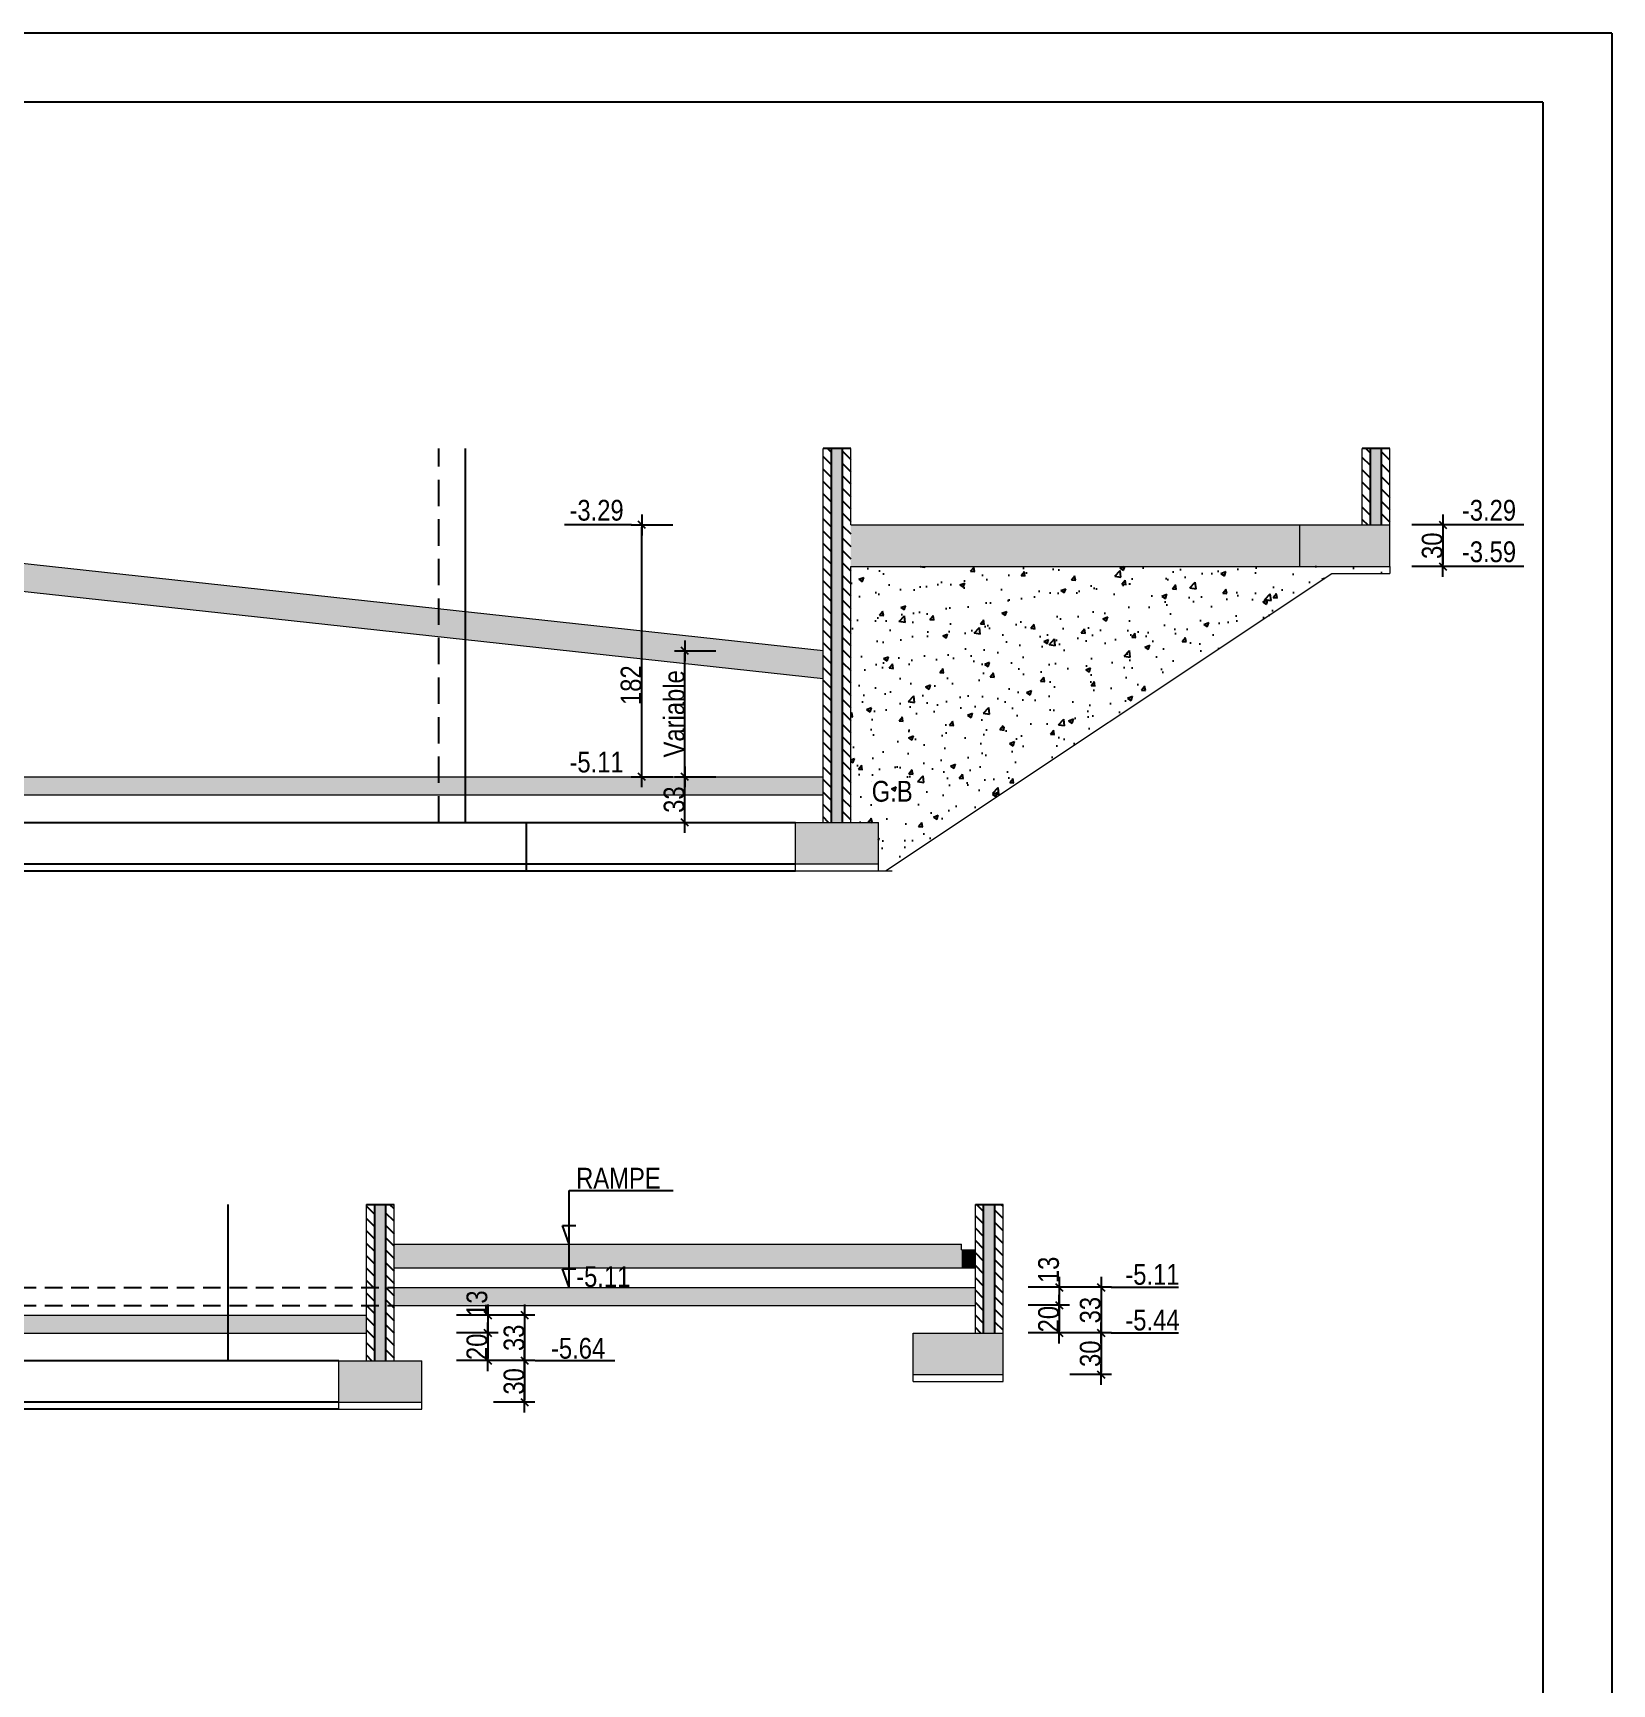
# Model space of a CAD drawing. Header units: centimetres. Extents: x -4990 to 114398, y -61489 to -12305.
# Drawn here: x 60097 to 61238, y -18008 to -16814 of the extents above; entities that cross this region are included whole.
import ezdxf

# ---------------------------------------------------------------- set-up
doc = ezdxf.new("R2010")
doc.units = ezdxf.units.CM
doc.header["$LTSCALE"] = 0.5
doc.linetypes.add('CACHEX2', pattern=[19.05, 12.7, -6.35])
doc.layers.get('0').update_dxf_attribs({"linetype": 'CONTINUOUS'})
doc.layers.get('DEFPOINTS').update_dxf_attribs({"linetype": 'CONTINUOUS'})
for name, color, linetype in [('01_cote_gen', 4, 'CONTINUOUS'), ('01_linteaux', 2, 'CONTINUOUS'), ('01_poch_murs', 253, 'CONTINUOUS'), ('01_texte', 230, 'CONTINUOUS'), ('AA_COTES', 2, 'CONTINUOUS')]:
    doc.layers.add(name, color=color, linetype=linetype)
doc.layers.add('01_murs_coup', color=5, linetype='CONTINUOUS', lineweight=60)
doc.styles.add('ARIAL NA', font='ARIALN.TTF')
doc.styles.add('STYLE2', font='ARIALN.TTF')
doc.dimstyles.new('JB50', dxfattribs={"dimscale": 0.1, "dimtxt": 150, "dimasz": 15, "dimexe": 0.1, "dimexo": 0.1, "dimgap": 0.09, "dimtad": 1, "dimdec": 1, "dimdsep": 46, "dimtxsty": 'STYLE2', "dimblk1": 'BOND_G', "dimblk2": 'BOND_D', "dimsah": 1, "dimcen": 1.5, "dimdle": 0.01, "dimse1": 1, "dimse2": 1, "dimclrd": 4, "dimclre": 2, "dimclrt": 6, "dimazin": 2, "dimtfac": 2.333333, "dimtdec": 1, "dimtix": 1, "dimtmove": 2, "dimatfit": 3, "dimldrblk": 'BOND_G', "dimfxl": 1, "dimtolj": 1, "dimtzin": 0, "dimarcsym": 0})

# ---------------------------------------------------------------- blocks, each defined once
blk = doc.blocks.new('BOND_G')
at = {"layer": 'AA_COTES', "color": 0}
for p, q in [((0, -5), (0, 15)), ((5, 0), (-5, 0)), ((1.77, 1.77), (-1.77, -1.77))]:
    blk.add_line(p, q, dxfattribs=at)
blk = doc.blocks.new('BOND_D')
at = {"layer": 'AA_COTES', "color": 0}
for p, q in [((5, 0), (-5, 0)), ((-1.77, -1.77), (1.77, 1.77)), ((0, 5), (0, -15))]:
    blk.add_line(p, q, dxfattribs=at)
blk = doc.blocks.new('*D1493')
at = {"layer": '01_cote_gen', "color": 4, "lineweight": -2, "transparency": 16777216}
blk.add_line((60567.9, -17383.5), (60567.9, -17353.5), dxfattribs=at)
at = {"layer": 'DEFPOINTS', "color": 0, "transparency": 16777216}
for p in [(60567.9, -17352), (60615.3, -17352), (60615.3, -17385)]:
    blk.add_point(p, dxfattribs=at)
at = {"layer": '01_cote_gen', "color": 4, "lineweight": -2, "transparency": 16777216, "xscale": 1.5, "yscale": 1.5, "zscale": 1.5}
for name, p, rotation in [('BOND_D', (60567.9, -17352), 90), ('BOND_G', (60567.9, -17385), 270)]:
    blk.add_blockref(name, p, dxfattribs=dict(at, rotation=rotation))
at = {"layer": '01_cote_gen', "color": 6, "transparency": 16777216, "insert": (60560.3, -17368.5), "char_height": 15, "attachment_point": 5, "rotation": 90, "style": 'STYLE2'}
blk.add_mtext('\\A1;33', dxfattribs=at)
blk = doc.blocks.new('*D1494')
at = {"layer": '01_cote_gen', "color": 4, "lineweight": -2, "transparency": 16777216}
blk.add_line((60536.8, -17350.5), (60536.8, -17171.5), dxfattribs=at)
at = {"layer": 'DEFPOINTS', "color": 0, "transparency": 16777216}
for p in [(60536.8, -17170), (60685.3, -17170), (60587.9, -17352)]:
    blk.add_point(p, dxfattribs=at)
at = {"layer": '01_cote_gen', "color": 4, "lineweight": -2, "transparency": 16777216, "xscale": 1.5, "yscale": 1.5, "zscale": 1.5}
for name, p, rotation in [('BOND_D', (60536.8, -17170), 90), ('BOND_G', (60536.8, -17352), 270)]:
    blk.add_blockref(name, p, dxfattribs=dict(at, rotation=rotation))
at = {"layer": '01_cote_gen', "color": 6, "transparency": 16777216, "insert": (60529.2, -17285.8), "char_height": 15, "attachment_point": 5, "rotation": 90, "style": 'STYLE2'}
blk.add_mtext('\\A1;182', dxfattribs=at)
blk = doc.blocks.new('*D1495')
at = {"layer": '01_cote_gen', "color": 4, "lineweight": -2, "transparency": 16777216}
blk.add_line((60567.9, -17350.5), (60567.9, -17262.5), dxfattribs=at)
at = {"layer": 'DEFPOINTS', "color": 0, "transparency": 16777216}
for p in [(60567.9, -17261), (60667.9, -17261), (60667.9, -17352)]:
    blk.add_point(p, dxfattribs=at)
at = {"layer": '01_cote_gen', "color": 4, "lineweight": -2, "transparency": 16777216, "xscale": 1.5, "yscale": 1.5, "zscale": 1.5}
for name, p, rotation in [('BOND_D', (60567.9, -17261), 90), ('BOND_G', (60567.9, -17352), 270)]:
    blk.add_blockref(name, p, dxfattribs=dict(at, rotation=rotation))
at = {"layer": '01_cote_gen', "color": 6, "transparency": 16777216, "insert": (60560.3, -17306.5), "char_height": 15, "attachment_point": 5, "rotation": 90, "style": 'STYLE2'}
blk.add_mtext('\\A1;Variable', dxfattribs=at)
blk = doc.blocks.new('*D1496')
at = {"layer": '01_cote_gen', "color": 4, "lineweight": -2, "transparency": 16777216}
blk.add_line((61115.7, -17171.5), (61115.7, -17198.5), dxfattribs=at)
at = {"layer": 'DEFPOINTS', "color": 0, "transparency": 16777216}
for p in [(61057.9, -17170), (61057.9, -17200), (61115.7, -17200)]:
    blk.add_point(p, dxfattribs=at)
at = {"layer": '01_cote_gen', "color": 4, "lineweight": -2, "transparency": 16777216, "xscale": 1.5, "yscale": 1.5, "zscale": 1.5}
for name, p, rotation in [('BOND_G', (61115.7, -17170), 90), ('BOND_D', (61115.7, -17200), 270)]:
    blk.add_blockref(name, p, dxfattribs=dict(at, rotation=rotation))
at = {"layer": '01_cote_gen', "color": 6, "transparency": 16777216, "insert": (61108.1, -17185), "char_height": 15, "attachment_point": 5, "rotation": 90, "style": 'STYLE2'}
blk.add_mtext('\\A1;30', dxfattribs=at)
blk = doc.blocks.new('*D1542')
at = {"layer": '01_cote_gen', "color": 4, "lineweight": -2, "transparency": 16777216}
blk.add_line((60868.7, -17722.5), (60868.7, -17752.5), dxfattribs=at)
at = {"layer": 'DEFPOINTS', "color": 0, "transparency": 16777216}
for p in [(60777.9, -17721), (60777.9, -17754), (60868.7, -17754)]:
    blk.add_point(p, dxfattribs=at)
at = {"layer": '01_cote_gen', "color": 4, "lineweight": -2, "transparency": 16777216, "xscale": 1.5, "yscale": 1.5, "zscale": 1.5}
for name, p, rotation in [('BOND_G', (60868.7, -17721), 90), ('BOND_D', (60868.7, -17754), 270)]:
    blk.add_blockref(name, p, dxfattribs=dict(at, rotation=rotation))
at = {"layer": '01_cote_gen', "color": 6, "transparency": 16777216, "insert": (60861, -17737.5), "char_height": 15, "attachment_point": 5, "rotation": 90, "style": 'STYLE2'}
blk.add_mtext('\\A1;33', dxfattribs=at)
blk = doc.blocks.new('*D1543')
at = {"layer": '01_cote_gen', "color": 4, "lineweight": -2, "transparency": 16777216}
blk.add_line((60838.5, -17735.5), (60838.5, -17752.5), dxfattribs=at)
at = {"layer": 'DEFPOINTS', "color": 0, "transparency": 16777216}
for p in [(60769.3, -17734), (60769.3, -17754), (60838.5, -17754)]:
    blk.add_point(p, dxfattribs=at)
at = {"layer": '01_cote_gen', "color": 4, "lineweight": -2, "transparency": 16777216, "xscale": 1.5, "yscale": 1.5, "zscale": 1.5}
for name, p, rotation in [('BOND_G', (60838.5, -17734), 90), ('BOND_D', (60838.5, -17754), 270)]:
    blk.add_blockref(name, p, dxfattribs=dict(at, rotation=rotation))
at = {"layer": '01_cote_gen', "color": 6, "transparency": 16777216, "insert": (60830.9, -17744), "char_height": 15, "attachment_point": 5, "rotation": 90, "style": 'STYLE2'}
blk.add_mtext('\\A1;20', dxfattribs=at)
blk = doc.blocks.new('*D1544')
at = {"layer": '01_cote_gen', "color": 4, "lineweight": -2, "transparency": 16777216}
blk.add_line((60838.5, -17722.5), (60838.5, -17732.5), dxfattribs=at)
at = {"layer": 'DEFPOINTS', "color": 0, "transparency": 16777216}
for p in [(60846.2, -17721), (60838.5, -17734), (60846, -17734)]:
    blk.add_point(p, dxfattribs=at)
at = {"layer": '01_cote_gen', "color": 4, "lineweight": -2, "transparency": 16777216, "xscale": 1.5, "yscale": 1.5, "zscale": 1.5}
for name, p, rotation in [('BOND_G', (60838.5, -17721), 90), ('BOND_D', (60838.5, -17734), 270)]:
    blk.add_blockref(name, p, dxfattribs=dict(at, rotation=rotation))
at = {"layer": '01_cote_gen', "color": 6, "transparency": 16777216, "insert": (60830.9, -17708.4), "char_height": 15, "attachment_point": 5, "rotation": 90, "style": 'STYLE2'}
blk.add_mtext('\\A1;13', dxfattribs=at)
blk = doc.blocks.new('*D1545')
at = {"layer": '01_cote_gen', "color": 4, "lineweight": -2, "transparency": 16777216}
blk.add_line((60868.7, -17755.5), (60868.7, -17782.5), dxfattribs=at)
at = {"layer": 'DEFPOINTS', "color": 0, "transparency": 16777216}
for p in [(60843.5, -17754), (60797.9, -17784), (60868.7, -17784)]:
    blk.add_point(p, dxfattribs=at)
at = {"layer": '01_cote_gen', "color": 4, "lineweight": -2, "transparency": 16777216, "xscale": 1.5, "yscale": 1.5, "zscale": 1.5}
for name, p, rotation in [('BOND_G', (60868.7, -17754), 90), ('BOND_D', (60868.7, -17784), 270)]:
    blk.add_blockref(name, p, dxfattribs=dict(at, rotation=rotation))
at = {"layer": '01_cote_gen', "color": 6, "transparency": 16777216, "insert": (60861, -17769), "char_height": 15, "attachment_point": 5, "rotation": 90, "style": 'STYLE2'}
blk.add_mtext('\\A1;30', dxfattribs=at)
blk = doc.blocks.new('*D1546')
at = {"layer": '01_cote_gen', "color": 4, "lineweight": -2, "transparency": 16777216}
blk.add_line((60452.2, -17742.5), (60452.2, -17772.5), dxfattribs=at)
at = {"layer": 'DEFPOINTS', "color": 0, "transparency": 16777216}
for p in [(60353.3, -17741), (60348, -17774), (60452.2, -17774)]:
    blk.add_point(p, dxfattribs=at)
at = {"layer": '01_cote_gen', "color": 4, "lineweight": -2, "transparency": 16777216, "xscale": 1.5, "yscale": 1.5, "zscale": 1.5}
for name, p, rotation in [('BOND_G', (60452.2, -17741), 90), ('BOND_D', (60452.2, -17774), 270)]:
    blk.add_blockref(name, p, dxfattribs=dict(at, rotation=rotation))
at = {"layer": '01_cote_gen', "color": 6, "transparency": 16777216, "insert": (60444.6, -17757.5), "char_height": 15, "attachment_point": 5, "rotation": 90, "style": 'STYLE2'}
blk.add_mtext('\\A1;33', dxfattribs=at)
blk = doc.blocks.new('*D1547')
at = {"layer": '01_cote_gen', "color": 4, "lineweight": -2, "transparency": 16777216}
blk.add_line((60452.2, -17775.5), (60452.2, -17802.5), dxfattribs=at)
at = {"layer": 'DEFPOINTS', "color": 0, "transparency": 16777216}
for p in [(60408, -17774), (60408, -17804), (60452.2, -17804)]:
    blk.add_point(p, dxfattribs=at)
at = {"layer": '01_cote_gen', "color": 4, "lineweight": -2, "transparency": 16777216, "xscale": 1.5, "yscale": 1.5, "zscale": 1.5}
for name, p, rotation in [('BOND_G', (60452.2, -17774), 90), ('BOND_D', (60452.2, -17804), 270)]:
    blk.add_blockref(name, p, dxfattribs=dict(at, rotation=rotation))
at = {"layer": '01_cote_gen', "color": 6, "transparency": 16777216, "insert": (60444.6, -17789), "char_height": 15, "attachment_point": 5, "rotation": 90, "style": 'STYLE2'}
blk.add_mtext('\\A1;30', dxfattribs=at)
blk = doc.blocks.new('*D1548')
at = {"layer": '01_cote_gen', "color": 4, "lineweight": -2, "transparency": 16777216}
blk.add_line((60425.5, -17742.5), (60425.5, -17752.5), dxfattribs=at)
at = {"layer": 'DEFPOINTS', "color": 0, "transparency": 16777216}
for p in [(60337.9, -17741), (60337.9, -17754), (60425.5, -17754)]:
    blk.add_point(p, dxfattribs=at)
at = {"layer": '01_cote_gen', "color": 4, "lineweight": -2, "transparency": 16777216, "xscale": 1.5, "yscale": 1.5, "zscale": 1.5}
for name, p, rotation in [('BOND_G', (60425.5, -17741), 90), ('BOND_D', (60425.5, -17754), 270)]:
    blk.add_blockref(name, p, dxfattribs=dict(at, rotation=rotation))
at = {"layer": '01_cote_gen', "color": 6, "transparency": 16777216, "insert": (60417.8, -17732.8), "char_height": 15, "attachment_point": 5, "rotation": 90, "style": 'STYLE2'}
blk.add_mtext('\\A1;13', dxfattribs=at)
blk = doc.blocks.new('*D1549')
at = {"layer": '01_cote_gen', "color": 4, "lineweight": -2, "transparency": 16777216}
blk.add_line((60425.5, -17755.5), (60425.5, -17772.5), dxfattribs=at)
at = {"layer": 'DEFPOINTS', "color": 0, "transparency": 16777216}
for p in [(60405.2, -17754), (60377.9, -17774), (60425.5, -17774)]:
    blk.add_point(p, dxfattribs=at)
at = {"layer": '01_cote_gen', "color": 4, "lineweight": -2, "transparency": 16777216, "xscale": 1.5, "yscale": 1.5, "zscale": 1.5}
for name, p, rotation in [('BOND_G', (60425.5, -17754), 90), ('BOND_D', (60425.5, -17774), 270)]:
    blk.add_blockref(name, p, dxfattribs=dict(at, rotation=rotation))
at = {"layer": '01_cote_gen', "color": 6, "transparency": 16777216, "insert": (60417.8, -17764), "char_height": 15, "attachment_point": 5, "rotation": 90, "style": 'STYLE2'}
blk.add_mtext('\\A1;20', dxfattribs=at)

msp = doc.modelspace()

# ---------------------------------------------------------------- hatches: boundary and pattern name
at = {"layer": '01_linteaux', "linetype": 'CACHEX2', "ltscale": 2}
h = msp.add_hatch(dxfattribs=at)
h.set_pattern_fill('ANSI31', color=256, scale=2, angle=-90)
h.set_pattern_definition([(315, (-6623.4963, 501.01), (4.49012806, 4.49012806), [])])
h.paths.add_polyline_path([(60673.906, -17114.81), (60667.906, -17114.81), (60667.906, -17384.99), (60673.906, -17384.99)])
h.paths.add_polyline_path([(60687.906, -17114.81), (60681.906, -17114.81), (60681.906, -17384.99), (60687.906, -17384.99)])
h = msp.add_hatch(dxfattribs=at)
h.set_pattern_fill('ANSI31', color=256, scale=2, angle=-90)
h.set_pattern_definition([(315, (-6233.9325, 716.01), (4.49012806, 4.49012806), [])])
h.paths.add_polyline_path([(61063.47, -17114.81), (61057.47, -17114.81), (61057.47, -17169.99), (61063.47, -17169.99)])
h.paths.add_polyline_path([(61077.47, -17114.81), (61071.47, -17114.81), (61071.47, -17169.99), (61077.47, -17169.99)])
h = msp.add_hatch(dxfattribs=at)
h.set_pattern_fill('ANSI31', color=256, scale=2, angle=-90)
h.set_pattern_definition([(315, (-6953.508, 111.9855), (4.49012806, 4.49012806), [])])
h.paths.add_polyline_path([(60343.894, -17661.015), (60337.894, -17661.015), (60337.894, -17774.015), (60343.894, -17774.015)])
h.paths.add_polyline_path([(60357.894, -17661.015), (60351.894, -17661.015), (60351.894, -17774.015), (60357.894, -17774.015)])
h = msp.add_hatch(dxfattribs=at)
h.set_pattern_fill('ANSI31', color=256, scale=2, angle=-90)
h.set_pattern_definition([(315, (-6513.499, 131.9855), (4.49012806, 4.49012806), [])])
h.paths.add_polyline_path([(60783.903, -17661.015), (60777.903, -17661.015), (60777.903, -17754.015), (60783.903, -17754.015)])
h.paths.add_polyline_path([(60797.903, -17661.015), (60791.903, -17661.015), (60791.903, -17754.015), (60797.903, -17754.015)])
at = {"layer": '01_poch_murs'}
h = msp.add_hatch(color=256, dxfattribs=at)
h.dxf.hatch_style = 1
h.paths.add_polyline_path([(60681.906, -17114.81), (60673.906, -17114.81), (60673.906, -17384.99), (60681.906, -17384.99)])
h = msp.add_hatch(color=256, dxfattribs=at)
h.dxf.hatch_style = 1
h.paths.add_polyline_path([(61071.47, -17114.81), (61063.47, -17114.81), (61063.47, -17169.99), (61071.47, -17169.99)])
h = msp.add_hatch(color=256, dxfattribs=at)
h.dxf.hatch_style = 1
h.paths.add_polyline_path([(58882.891, -17429.99), (58817.892, -17429.99), (58817.892, -17459.99), (58882.891, -17459.99)])
h.paths.add_polyline_path([(59837.901, -17396.99), (58847.892, -17396.99), (58847.892, -17409.99), (59320.399, -17409.99), (59320.399, -17429.99), (59360.402, -17429.99), (59360.402, -17409.99), (59837.901, -17409.99)])
h.paths.add_polyline_path([(59675.906, -17152.99), (58837.892, -17152.99), (58837.892, -17172.99), (59227.901, -17172.99), (59227.901, -17187.99), (59312.901, -17187.99), (59312.901, -17172.99), (59674.821, -17172.99), (60409.577, -17252.984), (60667.906, -17281.109), (60667.906, -17260.99)])
h.paths.add_polyline_path([(59857.901, -17192.922), (59837.901, -17190.745), (59837.901, -17429.99), (59857.901, -17429.99)])
h.paths.add_polyline_path([(59877.901, -17429.99), (59817.901, -17429.99), (59817.901, -17459.99), (59877.901, -17459.99)])
h.paths.add_polyline_path([(60667.906, -17351.99), (59857.901, -17351.99), (59857.901, -17364.99), (60667.906, -17364.99)])
h.paths.add_polyline_path([(60707.906, -17384.99), (60647.906, -17384.99), (60647.906, -17414.99), (60707.906, -17414.99)])
h.paths.add_polyline_path([(60687.906, -17199.99), (61012.47, -17199.99), (61012.47, -17169.99), (60687.906, -17169.99), (60687.906, -17384.99), (60667.906, -17384.99), (60667.906, -17384.99), (60687.906, -17384.99)])
h = msp.add_hatch(color=256, dxfattribs=at)
h.dxf.hatch_style = 1
h.paths.add_polyline_path([(61077.47, -17169.99), (61012.47, -17169.99), (61012.47, -17199.99), (61077.47, -17199.99)])
h = msp.add_hatch(dxfattribs=at)
h.set_pattern_fill('AR-CONC', color=256, scale=0.2)
h.set_pattern_definition([(50, (0, -43.922), (36.436934, -3.187817), [3.81, -41.91]), (355, (0, -43.922), (-7.048684, 38.21137), [3.048, -33.528117]), (100.451445, (3.036, -44.188), (29.38825, 35.02355), [3.238002, -35.618049]), (46.1842, (0, -33.762), (54.215808, -8.408466), [5.715, -62.865]), (96.63556, (4.52, -34.463), (47.480827, 49.485225), [4.857005, -53.42712]), (351.18415, (0, -33.76), (47.480827, 49.485225), [4.571993, -50.291946]), (21, (5.08, -36.302), (30.322878, -20.45304), [3.81, -41.91]), (326, (5.08, -36.302), (12.360406, 36.837593), [3.048, -33.528]), (71.451445, (7.607, -38.007), (42.683284, 16.384554), [3.238002, -35.617988]), (37.5, (0, -43.922), (0.6177207, 16.9110078), [0, -33.1216, 0, -34.036, 0, -33.655]), (7.5, (0, -43.922), (13.3639325, 20.036115), [0, -19.4056, 0, -32.3596, 0, -12.827]), (327.5, (-11.328, -43.922), (27.118119, -1.1457488), [0, -12.7, 0, -39.624, 0, -52.578]), (317.5, (-16.408, -43.922), (29.625836, 5.085298), [0, -16.51, 0, -26.3144, 0, -37.338])])
h.paths.add_polyline_path([(61035.406, -17204.99), (61077.47, -17204.99), (61077.47, -17199.99), (60687.906, -17199.99), (60687.906, -17384.99), (60707.906, -17384.99), (60707.906, -17419.99), (60712.906, -17419.99)])
h.paths.add_polyline_path([(60699.14, -17374.103), (60736.512, -17374.103), (60736.512, -17350.82), (60699.14, -17350.82)], flags=24)
h = msp.add_hatch(color=256, dxfattribs=at)
h.dxf.hatch_style = 1
h.paths.add_polyline_path([(60351.894, -17661.015), (60343.894, -17661.015), (60343.894, -17721.015), (60351.894, -17721.015)])
h.paths.add_polyline_path([(60351.894, -17721.015), (60343.894, -17721.015), (60343.894, -17734.015), (60351.894, -17734.015)])
h.paths.add_polyline_path([(60351.894, -17734.015), (60343.894, -17734.015), (60343.894, -17774.015), (60351.894, -17774.015)])
h = msp.add_hatch(color=256, dxfattribs=at)
h.dxf.hatch_style = 1
h.paths.add_polyline_path([(60791.903, -17661.015), (60783.903, -17661.015), (60783.903, -17754.015), (60791.903, -17754.015)])
h = msp.add_hatch(color=256, dxfattribs=at)
h.dxf.hatch_style = 1
h.paths.add_polyline_path([(60797.903, -17754.015), (60777.903, -17754.015)], flags=17)
h.paths.add_polyline_path([(60767.903, -17689.79), (60357.894, -17689.79), (60357.894, -17707.015), (60767.903, -17707.015)])
h.paths.add_polyline_path([(60777.903, -17721.015), (60357.894, -17721.015), (60357.894, -17734.015), (60777.903, -17734.015)])
h.paths.add_polyline_path([(60797.903, -17754.015), (60732.903, -17754.015), (60732.903, -17784.015), (60797.903, -17784.015)])
h.paths.add_polyline_path([(60377.894, -17774.015), (60317.894, -17774.015), (60317.894, -17804.015), (60377.894, -17804.015)])
h.paths.add_polyline_path([(60357.894, -17774.015), (60337.894, -17774.015), (60337.894, -17774.015), (60357.894, -17774.015)], flags=16)
h.paths.add_polyline_path([(60337.894, -17741.015), (59850.396, -17741.015), (59850.396, -17754.015), (60337.894, -17754.015)])
h.paths.add_polyline_path([(59850.396, -17741.015), (59810.396, -17741.015), (59810.396, -17774.015), (59850.396, -17774.015)])
h.paths.add_polyline_path([(59810.396, -17751.015), (59360.401, -17751.015), (59360.401, -17771.015), (59810.396, -17771.015)])
h = msp.add_hatch(color=256, dxfattribs=at)
h.dxf.hatch_style = 1
h.paths.add_polyline_path([(60777.903, -17693.79), (60767.903, -17693.79), (60767.903, -17707.015), (60777.903, -17707.015)])

# ---------------------------------------------------------------- linework, layer by layer
msp.add_line((61237.934, -16814.429), (61237.934, -19529.429))
at = {"layer": '01_cote_gen'}
msp.add_line((61237.934, -16814.429), (55297.934, -16814.429), dxfattribs=at)
at = {"layer": '01_linteaux', "linetype": 'CACHEX2', "ltscale": 3}
msp.add_line((60390.233, -17384.99), (60390.233, -17114.81), dxfattribs=at)
at = {"layer": '01_linteaux'}
for p, q in [((60409.577, -17384.99), (60409.577, -17114.81)), ((60673.906, -17384.99), (60673.906, -17114.81)), ((60681.906, -17384.99), (60681.906, -17114.81)), ((61063.47, -17169.99), (61063.47, -17114.81)), ((61071.47, -17169.99), (61071.47, -17114.81)), ((59857.901, -17384.99), (60647.906, -17384.99)), ((60453.521, -17419.99), (60453.521, -17384.99)), ((59857.901, -17414.99), (60647.906, -17414.99)), ((59932.901, -17419.99), (60647.906, -17419.99)), ((60237.904, -17774.015), (60237.904, -17661.015)), ((60343.894, -17774.015), (60343.894, -17661.015)), ((60351.894, -17774.015), (60351.894, -17661.015)), ((60783.903, -17754.015), (60783.903, -17661.015)), ((60791.903, -17754.015), (60791.903, -17661.015)), ((60317.894, -17774.015), (59980.398, -17774.015)), ((60317.894, -17804.015), (59980.398, -17804.015)), ((60317.894, -17809.015), (59980.398, -17809.015))]:
    msp.add_line(p, q, dxfattribs=at)
at = {"layer": '01_linteaux', "linetype": 'CACHEX2', "ltscale": 2}
for p, q in [((59857.898, -17721.015), (60357.894, -17721.015)), ((59857.898, -17734.015), (60357.894, -17734.015))]:
    msp.add_line(p, q, dxfattribs=at)
at = {"layer": '01_murs_coup', "linetype": 'Continuous', "lineweight": 0}
for p, q in [((60667.906, -17384.99), (60667.906, -17114.81)), ((60687.906, -17169.99), (60687.906, -17114.81)), ((61057.465, -17169.99), (61057.465, -17114.81)), ((61077.47, -17199.99), (61077.47, -17114.81)), ((60667.906, -17260.99), (59675.906, -17152.99)), ((60687.906, -17169.99), (61057.465, -17169.99)), ((61012.47, -17169.99), (61077.47, -17169.99)), ((61012.47, -17199.99), (61012.47, -17169.99)), ((60409.577, -17252.984), (59674.821, -17172.99)), ((60687.906, -17384.99), (60687.906, -17199.99)), ((60687.906, -17199.99), (61077.47, -17199.99)), ((60712.906, -17419.99), (61035.406, -17204.99)), ((61035.406, -17204.99), (61077.47, -17204.99)), ((61077.47, -17199.99), (61077.47, -17204.99)), ((60667.906, -17281.109), (60409.577, -17252.984)), ((59857.901, -17351.99), (60667.906, -17351.99)), ((59857.901, -17364.99), (60667.906, -17364.99)), ((60647.906, -17419.99), (60647.906, -17384.99)), ((60647.906, -17384.99), (60707.906, -17384.99)), ((60707.906, -17419.99), (60707.906, -17384.99)), ((60647.906, -17414.99), (60707.906, -17414.99)), ((60647.906, -17419.99), (60707.906, -17419.99)), ((60707.906, -17419.99), (60717.906, -17419.99)), ((60337.894, -17774.015), (60337.894, -17661.015)), ((60357.894, -17774.015), (60357.894, -17661.015)), ((60777.903, -17754.015), (60777.903, -17661.015)), ((60797.903, -17789.015), (60797.903, -17661.015)), ((60357.894, -17689.79), (60767.903, -17689.79)), ((60767.903, -17693.79), (60767.903, -17689.79)), ((60767.903, -17693.79), (60777.903, -17693.79)), ((60357.894, -17707.015), (60777.903, -17707.015)), ((60357.894, -17721.015), (60777.903, -17721.015)), ((59850.396, -17741.015), (60337.894, -17741.015)), ((60357.894, -17734.015), (60777.903, -17734.015)), ((59850.396, -17754.015), (60337.894, -17754.015)), ((60732.903, -17754.015), (60797.903, -17754.015)), ((60732.903, -17789.015), (60732.903, -17754.015)), ((60317.894, -17809.015), (60317.894, -17774.015)), ((60317.894, -17774.015), (60377.894, -17774.015)), ((60377.894, -17809.015), (60377.894, -17774.015)), ((60732.903, -17784.015), (60797.903, -17784.015)), ((60732.903, -17789.015), (60797.903, -17789.015)), ((60317.894, -17804.015), (60377.894, -17804.015)), ((60317.894, -17809.015), (60377.894, -17809.015))]:
    msp.add_line(p, q, dxfattribs=at)
at = {"layer": '01_poch_murs'}
for p, q in [((60687.906, -17114.81), (60667.906, -17114.81)), ((61077.47, -17114.81), (61057.465, -17114.81)), ((60337.894, -17661.015), (60357.894, -17661.015)), ((60777.903, -17661.015), (60797.903, -17661.015))]:
    msp.add_line(p, q, dxfattribs=at)
at = {"layer": '01_texte'}
for p, q in [((61187.934, -16864.429), (55347.934, -16864.429)), ((61187.934, -16864.429), (61187.934, -19529.429)), ((60529.346, -17169.99), (60481.033, -17169.99)), ((61174.22, -17169.99), (61123.226, -17169.99)), ((61174.22, -17199.99), (61123.226, -17199.99)), ((60484.296, -17721.015), (60484.296, -17651.055)), ((60484.296, -17651.055), (60559.46, -17651.055)), ((60484.296, -17689.79), (60479.676, -17676.366)), ((60479.676, -17676.366), (60489.17, -17676.366)), ((60484.296, -17721.015), (60479.676, -17707.59)), ((60479.676, -17707.59), (60489.17, -17707.59)), ((60924.681, -17721.015), (60876.158, -17721.015)), ((60924.681, -17754.015), (60876.158, -17754.015)), ((60517.324, -17774.015), (60459.743, -17774.015))]:
    msp.add_line(p, q, dxfattribs=at)

# ---------------------------------------------------------------- texts
at = {"layer": '01_texte', "style": 'ARIAL NA'}
for s, p in [('-3.29', (60484.603, -17166.855)), ('-3.29', (61129.477, -17166.855)), ('-3.59', (61129.477, -17196.855)), ('-5.11', (60484.603, -17348.855)), ('G.B', (60703.021, -17369.967)), ('RAMPE', (60489.447, -17649.6)), ('-5.11', (60489.447, -17720.723)), ('-5.11', (60886.284, -17719.142)), ('-5.44', (60886.284, -17752.142)), ('-5.64', (60471.265, -17772.56))]:
    msp.add_text(s, height=15, dxfattribs=at).set_placement(p)

# ---------------------------------------------------------------- dimensions: what is measured, and where the dimension line sits
at = {"layer": '01_cote_gen'}
for base, p1, p2, picture, middle in [((60536.846, -17169.99), (60587.865, -17351.99), (60685.331, -17169.99), '*D1494', (60529.179, -17285.759)), ((60838.538, -17734.015), (60846.158, -17721.015), (60846.038, -17734.015), '*D1544', (60830.871, -17708.444)), ((60425.517, -17754.015), (60337.894, -17741.015), (60337.894, -17754.015), '*D1548', (60417.849, -17732.797))]:
    dim = msp.add_linear_dim(base=base, p1=p1, p2=p2, angle=90, dimstyle='JB50', dxfattribs=at)
    dim.commit()
    dim.dimension.update_dxf_attribs({"geometry": picture, "text_midpoint": middle, "dimtype": 160})
for base, p1, p2, picture, middle in [((61115.726, -17199.99), (61057.904, -17169.99), (61057.904, -17199.99), '*D1496', (61108.059, -17184.99)), ((60567.94, -17351.99), (60615.253, -17384.99), (60615.253, -17351.99), '*D1493', (60560.272, -17368.49)), ((60868.658, -17754.015), (60777.903, -17721.015), (60777.903, -17754.015), '*D1542', (60860.99, -17737.515)), ((60838.538, -17754.015), (60769.32, -17734.015), (60769.32, -17754.015), '*D1543', (60830.871, -17744.015)), ((60452.243, -17774.015), (60353.296, -17741.015), (60348.027, -17774.015), '*D1546', (60444.575, -17757.515)), ((60425.517, -17774.015), (60405.156, -17754.015), (60377.894, -17774.015), '*D1549', (60417.849, -17764.015)), ((60868.658, -17784.015), (60843.484, -17754.015), (60797.903, -17784.015), '*D1545', (60860.99, -17769.015)), ((60452.243, -17804.015), (60408.027, -17774.015), (60408.027, -17804.015), '*D1547', (60444.575, -17789.015))]:
    dim = msp.add_linear_dim(base=base, p1=p1, p2=p2, angle=90, dimstyle='JB50', dxfattribs=at)
    dim.commit()
    dim.dimension.update_dxf_attribs({"geometry": picture, "text_midpoint": middle})
dim = msp.add_linear_dim(base=(60567.94, -17260.99), p1=(60667.906, -17351.99), p2=(60667.906, -17260.99), angle=90, text='Variable', dimstyle='JB50', dxfattribs=at)
dim.commit()
dim.dimension.update_dxf_attribs({"geometry": '*D1495', "text_midpoint": (60560.308, -17306.49)})

doc.saveas('drawing.dxf')
